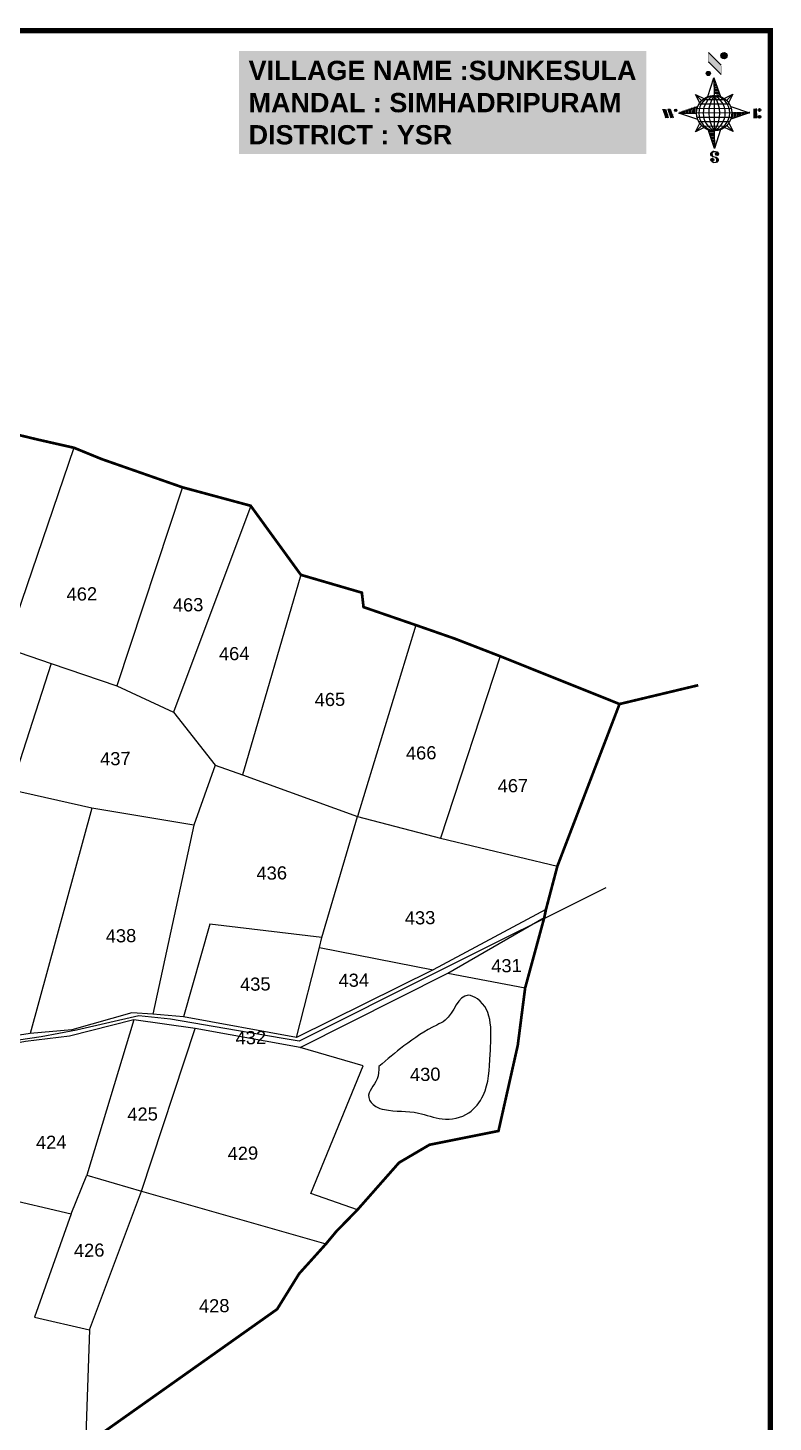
# Model space of a CAD drawing. Header units: inches. Extents: x 197015 to 222185, y 1618675 to 1626724.
# Drawn here: x 201183 to 202150, y 1621464 to 1623272 of the extents above; entities that cross this region are included whole.
import ezdxf
from ezdxf.enums import TextEntityAlignment as Align

# ---------------------------------------------------------------- set-up
doc = ezdxf.new("R2010")
doc.units = ezdxf.units.IN
doc.header["$LTSCALE"] = 15
doc.header["$MEASUREMENT"] = 0
for name, color, linetype in [('AQUADUCT', 1, 'Continuous'), ('bord', 1, 'Continuous'), ('PLOT', 7, 'Continuous'), ('PLOT NO', 7, 'Continuous'), ('ROAD', 1, 'Continuous'), ('STREAM', 4, 'Continuous'), ('text2', 7, 'Continuous'), ('VILLAGE BOUNDARY', 5, 'Continuous'), ('VILLAGE BOUNDRY', 5, 'Continuous')]:
    doc.layers.add(name, color=color, linetype=linetype)
doc.styles.get("Standard").update_dxf_attribs({"font": 'arial.ttf'})
pattern_1 = [(267.297113149, (-8720374.938, 50637915.138), (10.5367255337, -0.497431438), [])]
pattern_2 = [(357.297113149, (-8720374.938, 50637915.138), (0.497431438, 10.5367255337), [])]

# ---------------------------------------------------------------- blocks, each defined once
blk = doc.blocks.new('*X14')
at = {"color": 0, "linetype": 'Continuous'}
for p, q in [((6321.6, 240.5), (6322.3, 241.2)), ((6321.6, 240.3), (6322.3, 241)), ((6321.6, 240.1), (6322.3, 240.8)), ((6321.6, 239.9), (6322.4, 240.7)), ((6321.6, 239.8), (6322.4, 240.6)), ((6321.6, 239.6), (6322.5, 240.5)), ((6321.6, 239.4), (6322.5, 240.3)), ((6321.6, 239.2), (6322.6, 240.2)), ((6321.7, 239.1), (6322.6, 240.1)), ((6321.8, 240.8), (6322.4, 241.4)), ((6321.8, 239), (6322.7, 240)), ((6321.8, 239), (6322.8, 239.9)), ((6321.9, 238.9), (6322.9, 239.8)), ((6322, 238.8), (6323, 239.7)), ((6322.1, 241.3), (6322.4, 241.6)), ((6322.1, 238.7), (6323.1, 239.6)), ((6322.2, 238.6), (6323.1, 239.6)), ((6322.3, 238.5), (6323.2, 239.5)), ((6322.4, 238.5), (6323.3, 239.4)), ((6322.5, 238.4), (6323.4, 239.3)), ((6322.7, 238.4), (6323.6, 239.3)), ((6322.8, 238.3), (6323.7, 239.2)), ((6322.9, 238.3), (6323.8, 239.1)), ((6323.1, 238.2), (6323.9, 239.1)), ((6323.2, 238.2), (6324, 239)), ((6323.3, 238.2), (6324.2, 239)), ((6323.5, 238.1), (6324.3, 238.9)), ((6323.7, 238.1), (6324.4, 238.9)), ((6323.8, 238.1), (6324.6, 238.8)), ((6324.1, 238.2), (6324.7, 238.8)), ((6324.3, 238.3), (6324.9, 238.8)), ((6324.6, 238.3), (6325.1, 238.8)), ((6324.8, 238.4), (6325.2, 238.8)), ((6325.1, 238.5), (6325.4, 238.8)), ((6325.4, 238.6), (6325.6, 238.8))]:
    blk.add_line(p, q, dxfattribs=at)
blk = doc.blocks.new('*X13')
at = {"color": 0, "linetype": 'Continuous'}
for p, q in [((6324.4, 240.3), (6324.5, 240.4)), ((6324.6, 240.3), (6324.8, 240.5)), ((6324.7, 240.2), (6325, 240.5)), ((6324.8, 240.2), (6325.2, 240.6)), ((6325, 240.1), (6325.5, 240.6)), ((6325.1, 240.1), (6325.6, 240.6)), ((6325.2, 240), (6325.8, 240.6)), ((6325.3, 240), (6326, 240.6)), ((6325.4, 239.9), (6326.1, 240.6)), ((6325.5, 239.8), (6326.2, 240.5)), ((6325.6, 239.8), (6326.3, 240.5)), ((6325.7, 239.7), (6326.5, 240.4)), ((6325.9, 239.6), (6326.6, 240.3)), ((6326, 239.5), (6326.7, 240.3)), ((6326, 239.4), (6326.8, 240.2)), ((6326.1, 239.3), (6327, 240.2)), ((6326.2, 239.3), (6327.1, 240.1)), ((6326.3, 239.2), (6327.1, 240)), ((6326.4, 239.1), (6327.2, 239.9)), ((6326.5, 239), (6327.3, 239.8)), ((6326.5, 238.9), (6327.4, 239.7)), ((6326.6, 238.8), (6327.5, 239.6)), ((6326.7, 238.7), (6327.5, 239.5)), ((6326.8, 238.6), (6327.6, 239.4)), ((6326.8, 238.5), (6327.7, 239.3)), ((6326.9, 238.3), (6327.8, 239.2)), ((6326.9, 238.2), (6327.9, 239.1)), ((6327, 238.1), (6327.8, 239)), ((6327, 237.9), (6327.8, 238.8)), ((6327, 237.8), (6327.8, 238.6)), ((6327, 237.6), (6327.8, 238.4)), ((6327, 237.4), (6327.8, 238.2)), ((6327, 237.3), (6327.8, 238)), ((6327, 237.1), (6327.8, 237.9)), ((6326.8, 236.5), (6327.4, 237)), ((6326.9, 236.8), (6327.6, 237.4))]:
    blk.add_line(p, q, dxfattribs=at)
blk = doc.blocks.new('H')
at = {"layer": 'bord', "extrusion": (0.000427885, 0.004792, 0.999988)}
h = blk.add_hatch(dxfattribs=at)
h.set_pattern_fill('LINE', color=8, scale=84.387686, angle=-2.70289, style=0)
h.set_pattern_definition(pattern_2)
h.paths.add_polyline_path([(-492.5, 785.6, -0.090992), (-448, 775.2), (-486.5, 912)])
h = blk.add_hatch(dxfattribs=at)
h.set_pattern_fill('LINE', color=8, scale=84.387686, angle=-92.70289, style=0)
h.set_pattern_definition(pattern_1)
h.paths.add_polyline_path([(-624.9, 665.1, -0.090992), (-614.5, 709.6), (-751.3, 671.1)])
h = blk.add_hatch(dxfattribs=at)
h.set_pattern_fill('LINE', color=8, scale=84.387686, angle=-92.70289, style=0)
h.set_pattern_definition(pattern_1)
h.paths.add_polyline_path([(-245.6, 647.2), (-372, 653.2, -0.090992), (-382.4, 608.7)])
h = blk.add_hatch(dxfattribs=at)
h.set_pattern_fill('LINE', color=8, scale=84.387686, angle=-2.70289, style=0)
h.set_pattern_definition(pattern_2)
h.paths.add_polyline_path([(-504.4, 532.7, -0.090992), (-548.9, 543.1), (-510.4, 406.3)])
for p, q in [((-519.4, 1020.4, -1216.8), (-434.7, 927.3, -1216.4)), ((-516.2, 1087.1, -1217.1), (-431.5, 994, -1216.7)), ((-538.3, 773.7, -1215.6), (-487, 906.2, -1216.3)), ((-487, 906.2, -1216.3), (-493, 779.8, -1215.7)), ((-487, 906.2, -1216.3), (-448.5, 769.4, -1215.7)), ((-864.7, 700.9, -1215.1), (-846.9, 637.7, -1214.9)), ((-846.9, 700.1, -1215.1), (-829.1, 636.9, -1214.9)), ((-829.1, 699.2, -1215.2), (-811.3, 636, -1214.9)), ((-829.1, 699.2, -1215.2), (-811.3, 698.4, -1215.2)), ((-751.8, 665.3, -1215), (-615, 703.8, -1215.3)), ((-626.7, 793.8, -1215.7), (-566.8, 760.2, -1215.6)), ((-626.7, 793.8, -1215.7), (-584.1, 747, -1215.5)), ((-598.9, 731, -1215.4), (-626.7, 793.8, -1215.7)), ((-421.3, 753.3, -1215.6), (-358.5, 781.1, -1215.7)), ((-358.5, 781.1, -1215.7), (-405.3, 738.5, -1215.5)), ((-358.5, 781.1, -1215.7), (-392.1, 721.2, -1215.4)), ((-811.3, 698.4, -1215.2), (-793.5, 635.2, -1214.9)), ((-751.8, 665.3, -1215), (-625.4, 659.3, -1215)), ((-619.3, 614, -1214.8), (-751.8, 665.3, -1215)), ((-246.1, 641.4, -1215.1), (-382.9, 602.9, -1214.9)), ((-378.6, 692.6, -1215.3), (-246.1, 641.4, -1215.1)), ((-372.5, 647.4, -1215.1), (-246.1, 641.4, -1215.1)), ((-213.5, 669.3, -1215.3), (-216.7, 600.8, -1214.9)), ((-197.2, 599.9, -1214.9), (-193.9, 668.4, -1215.3)), ((-639.4, 525.6, -1214.4), (-605.8, 585.5, -1214.7)), ((-639.4, 525.6, -1214.4), (-592.6, 568.1, -1214.6)), ((-576.6, 553.3, -1214.6), (-639.4, 525.6, -1214.4)), ((-510.9, 400.5, -1213.9), (-549.4, 537.2, -1214.5)), ((-459.6, 533, -1214.5), (-510.9, 400.5, -1213.9)), ((-504.9, 526.9, -1214.5), (-510.9, 400.5, -1213.9)), ((-371.2, 512.9, -1214.5), (-431.1, 546.5, -1214.6)), ((-371.2, 512.9, -1214.5), (-413.8, 559.7, -1214.7)), ((-399, 575.7, -1214.7), (-371.2, 512.9, -1214.5))]:
    blk.add_line(p, q, dxfattribs=at)
at = {"layer": 'bord', "color": 8, "linetype": 'ByBlock', "extrusion": (0.000427885, 0.004792, 0.999988)}
for p, q in [((-386.5, 711.4, -1215.4), (-605.5, 721.7, -1215.4)), ((-410.8, 744.2, -1215.5), (-578.1, 752.1, -1215.5)), ((-493, 779.8, -1215.7), (-504.9, 526.9, -1214.5)), ((-372.5, 647.4, -1215.1), (-625.4, 659.3, -1215)), ((-378, 615.9, -1214.9), (-622.9, 627.5, -1214.9)), ((-375, 679.2, -1215.3), (-619.9, 690.7, -1215.2)), ((-392.4, 584.9, -1214.8), (-611.4, 595.3, -1214.7)), ((-419.8, 554.6, -1214.6), (-587.1, 562.5, -1214.6))]:
    blk.add_line(p, q, dxfattribs=at)
at = {"layer": 'bord', "extrusion": (0.000427885, 0.004792, 0.999988), "elevation": -1212.1}
for points, const_width in [([(-522, 959.6), (-515.7, 1092.9)], 1.61), ([(-434.2, 933.1), (-427.9, 1066.5)], 1.61), ([(-870.1, 707), (-846.4, 705.9)], 0.642), ([(-828.6, 642.7), (-855.2, 643.9)], 0.642), ([(-828.6, 642.7), (-821, 678)], 0.642), ([(-810.8, 641.8), (-784.1, 640.6)], 0.642), ([(-793, 641), (-781.6, 693.9)], 0.642), ([(-177.1, 604.8), (-226, 607.1)], 0.706), ([(-222.7, 675.6), (-173.8, 673.3)], 0.706), ([(-194.8, 644.8), (-185, 644.4)], 0.706)]:
    blk.add_lwpolyline(points, dxfattribs=dict(at, const_width=const_width))
for points, const_width in [([(-413.7, 1073.1, 1), (-397.6, 1057.7, 1)], 22.3), ([(-530.3, 949.5, 1), (-519.6, 939.3, 1)], 14.8), ([(-775.9, 696.6, 1), (-769.5, 690.4, 1)], 8.9), ([(-180.1, 618, 1), (-173.1, 611.2, 1)], 9.79), ([(-177.8, 666.9, 1), (-170.8, 660.1, 1)], 9.79), ([(-525.2, 321.6, 1), (-533.4, 328.9, 1)], 11.1), ([(-489.8, 361.7, 1), (-498.1, 369.1, 1)], 11.1)]:
    blk.add_lwpolyline(points, format="xyb", close=True, dxfattribs=dict(at, const_width=const_width))
for points in [[(-537, 317.4), (-530.7, 310.5), (-519.8, 306.8), (-504.9, 306.9), (-493.9, 310), (-486.3, 317.7), (-486.5, 325.8), (-490.6, 333.3), (-493.5, 336.2), (-502.8, 340.9), (-522.5, 347.3), (-530.4, 351.6), (-533.7, 354.6), (-537.4, 362.6), (-537, 373.4), (-530, 380.7), (-520, 384.1), (-503.5, 384.2), (-492.5, 379.9), (-487.1, 373.3)], [(-522.5, 347.6), (-526.2, 353.8), (-527.8, 360.6), (-527.9, 370.6), (-525.9, 375.5), (-521.3, 381.2), (-514.5, 384.4)], [(-504.9, 306.9), (-499, 312.4), (-497, 319.4), (-497.5, 326.5), (-501.2, 335.4), (-509.2, 343.2)]]:
    blk.add_lwpolyline(points, dxfattribs=at)
at = {"layer": 'bord', "extrusion": (0.000427885, 0.004792, 0.999988)}
for centre, radius in [((-405.6, 1065.4, -1212.1), 22.3), ((-525, 944.4, -1212.1), 14.8), ((-498.4, 659.1, -1212.1), 126.6), ((-772.7, 693.5, -1212.1), 8.9), ((-176.6, 614.6, -1212.1), 9.79), ((-174.3, 663.5, -1212.1), 9.79), ((-529.3, 325.2, -1212.1), 11.1), ((-494, 365.4, -1212.1), 11.1)]:
    blk.add_circle(centre, radius, dxfattribs=at)
at = {"layer": 'bord', "color": 8, "linetype": 'ByBlock', "extrusion": (0.000427885, 0.004792, 0.999988)}
for centre, radius, start, end in [((-481.5, 658.3, -1212.1), 127.7, 94.92536, 259.66906), ((-436.8, 656.2, -1212.1), 140.8, 113.28644, 241.30798), ((-315.9, 650.5, -1212.1), 222.3, 142.58916, 212.00526), ((-560.1, 662.1, -1212.1), 140.8, 293.28644, 61.30798), ((-681, 667.8, -1212.1), 222.3, 322.58916, 32.00526), ((-515.4, 659.9, -1212.1), 127.7, 274.92536, 79.66906)]:
    blk.add_arc(centre, radius, start, end, dxfattribs=at)
at = {"layer": 'bord', "extrusion": (0.000427885, 0.004792, 0.999988)}
for points in [[(-515.7, 1092.9, -1212.1), (-431, 999.8, -1212.1), (-518.9, 1026.2, -1212.1), (-434.2, 933.1, -1212.1)], [(-864.1, 706.7, -1212.1), (-846.4, 705.9, -1212.1), (-846.3, 643.5, -1212.1), (-828.6, 642.7, -1212.1)], [(-828.6, 705, -1212.1), (-810.8, 704.2, -1212.1), (-810.8, 641.8, -1212.1), (-793, 641, -1212.1)], [(-193.4, 674.2, -1212.1), (-196.6, 605.7, -1212.1), (-213, 675.1, -1212.1), (-216.2, 606.7, -1212.1)]]:
    blk.add_solid(points, dxfattribs=at)
at = {"layer": 'bord', "extrusion": (0.000427885, 0.004792, 0.999988), "xscale": 7.977342409717546, "yscale": 7.977342409717546, "zscale": 7.977342409717546, "rotation": 138.0840426661453}
for name, p in [('*X13', (38300.5, -31929.4, -1212.1)), ('*X14', (38314.4, -31950.9, -1212.1))]:
    blk.add_blockref(name, p, dxfattribs=at)

msp = doc.modelspace()

# ---------------------------------------------------------------- linework, layer by layer
at = {"layer": 'PLOT'}
for points in [[(201243.2, 1622727.5), (201154.8, 1622468.3), (201158.3, 1622466.7), (201144.1, 1622431.6), (201078.7, 1622254.9), (201073.7, 1622240.7), (201063.8, 1622238.8), (201021.9, 1622262.2), (201021.5, 1622269.8), (200878.9, 1622309.6), (200852, 1622235.5), (200935.2, 1622212), (200843.1, 1621893.1)], [(201383.9, 1622676.2), (201299, 1622418.6)], [(201472.4, 1622652.3), (201372.4, 1622384.7)], [(201537.5, 1622562.7), (201466.3, 1622317.9), (201461.7, 1622303.3)], [(201686.8, 1622497.5), (201611.1, 1622249.5)], [(201158.3, 1622466.7), (201213.6, 1622447.8), (201299, 1622418.6), (201372.4, 1622384.7), (201426.5, 1622316), (201461.7, 1622303.3), (201611.1, 1622249.5), (201718.4, 1622221.4), (201870.2, 1622185)], [(201213.6, 1622447.8), (201161.1, 1622283.9)], [(201796.2, 1622457.1), (201718.4, 1622221.4)], [(201426.5, 1622316), (201398.8, 1622238.3), (201345.5, 1621993.1)], [(201398.8, 1622238.3), (201266.6, 1622260), (201161.1, 1622283.9), (201145.1, 1622276.1), (201035.8, 1621944.7)], [(201266.6, 1622260), (201186.4, 1621968.1)], [(201531.8, 1621962.7), (201561.7, 1622079.3), (201564.5, 1622092.4), (201611.1, 1622249.5)], [(201855.4, 1622128.9), (201709.3, 1622050.7), (201531.8, 1621962.7), (201385.2, 1621989.5), (201345.5, 1621993.1), (201318.1, 1621994.7), (201240.5, 1621972.8), (201186.4, 1621968.1), (201035.8, 1621944.7), (200992.2, 1621925.3), (200954.5, 1621913.9), (200870.7, 1621896.8), (200843.1, 1621893.1), (200740.9, 1621880.4), (200627.2, 1621853.7), (200524.1, 1621815.9), (200522.1, 1621804.4), (200510.6, 1621741.4), (200478.9, 1621653), (200457.5, 1621602.1), (200376.1, 1621464.4), (200357.8, 1621443.6)], [(201564.5, 1622092.4), (201419.3, 1622109.8), (201385.2, 1621989.5)], [(201610.8, 1621739.3), (201550.5, 1621760.7), (201618.1, 1621926), (201536.8, 1621949.7), (201728.3, 1622046.3), (201853.2, 1622118.3)], [(201561.7, 1622079.3), (201709.3, 1622050.7)], [(201728.3, 1622046.3), (201828.4, 1622027.1)], [(201536.8, 1621949.7), (201400.4, 1621974.7), (201320.7, 1621985.6), (201237.3, 1621964.5), (201180.4, 1621957.7), (201039, 1621931.6), (200960.9, 1621909.1), (200889.3, 1621891.4), (200759.2, 1621874.8), (200531.4, 1621809.7), (200511.7, 1621719.4), (200469.9, 1621594.1), (200621.9, 1621566.2), (200761, 1621536.1), (200884.7, 1621502.7), (201010.6, 1621472.4), (201176.6, 1621375.6)], [(201239.7, 1621734.1), (201192.1, 1621600), (201263.4, 1621583.9), (201330.8, 1621763.6), (201400.4, 1621974.7)], [(201320.7, 1621985.6), (201259.9, 1621784.2)], [(201080.4, 1621644.2), (201111.3, 1621638.9), (201147.5, 1621755.8), (201239.7, 1621734.1), (201259.9, 1621784.2), (201330.8, 1621763.6), (201570, 1621695.1)], [(201263.4, 1621583.9), (201258.1, 1621434.5)]]:
    msp.add_lwpolyline(points, dxfattribs=at)
at = {"layer": 'ROAD'}
msp.add_lwpolyline([(201933, 1622156.8), (201715.4, 1622048.2), (201535.1, 1621958), (201512.1, 1621961.8), (201368.3, 1621986.7), (201327.3, 1621990.9), (201246.5, 1621972.4), (201200.7, 1621963.7), (201079.7, 1621945.8), (200939.4, 1621907), (200884.1, 1621894.4), (200762.7, 1621878.2), (200706, 1621864.6), (200547.8, 1621821.1), (200527.6, 1621809.1), (200521.7, 1621800.4), (200360.1, 1621767.5), (200192.6, 1621783.5), (200156.7, 1621782.7), (200067.1, 1621742.5), (200000.2, 1621722.3), (199937.3, 1621725.4), (199822.7, 1621752.5)], dxfattribs=at)
at = {"layer": 'STREAM'}
msp.add_spline([(201638.8, 1621925.3), (201671, 1621951.8), (201713.9, 1621979), (201724.5, 1621985.1), (201754.6, 1622017.5), (201766.4, 1622012.8), (201783, 1621941), (201773.9, 1621887.6), (201755.3, 1621865.3), (201720.8, 1621857.2), (201689.9, 1621864.9), (201645.9, 1621869.3), (201634.6, 1621873.5), (201625.5, 1621885), (201636.3, 1621909.1), (201638.8, 1621925.3)], degree=3, dxfattribs=at)
at = {"layer": 'VILLAGE BOUNDARY', "const_width": 3.5}
msp.add_lwpolyline([(201122.5, 1622755.9), (201195.9, 1622738.2), (201243.2, 1622727.5), (201278.9, 1622712.9), (201383.9, 1622676.2), (201472.4, 1622652.3), (201537.5, 1622562.7), (201616.6, 1622539.6), (201618.8, 1622520.9), (201686.8, 1622497.5), (201737.6, 1622479.8), (201796.2, 1622457.1), (201950.8, 1622395.2), (202052.9, 1622419.6), (201950.8, 1622395.2), (201870.2, 1622185), (201855.4, 1622128.9), (201853.2, 1622118.3), (201828.4, 1622027.1), (201818.8, 1621952.6), (201793.8, 1621841.6), (201704.3, 1621823.7), (201664.8, 1621800.5), (201610.8, 1621739.3), (201583.5, 1621711.4), (201570, 1621695.1), (201535.2, 1621656.5), (201506.7, 1621610.5), (201258.1, 1621434.5)], dxfattribs=at)
at = {"layer": 'VILLAGE BOUNDRY', "const_width": 7}
msp.add_lwpolyline([(197018.8, 1623268.4), (202146.5, 1623268.4), (202146.5, 1619496.9), (197018.8, 1619496.9)], close=True, dxfattribs=at)

# ---------------------------------------------------------------- block references
at = {"layer": 'AQUADUCT', "color": 1, "xscale": 0.1811299280544328, "yscale": 0.1811299280544328, "zscale": 0.1811299280544328, "rotation": 3.078330600073182}
msp.add_blockref('H', (202170.2, 1623048.2, 220.1), dxfattribs=at)

# ---------------------------------------------------------------- texts
at = {"layer": 'PLOT NO'}
for s, p in [('462', (201253.4, 1622537.9)), ('463', (201391.2, 1622523.8)), ('464', (201451, 1622460.6)), ('465', (201575.2, 1622401.1)), ('466', (201693.5, 1622331.8)), ('437', (201296.9, 1622324.4)), ('467', (201812.5, 1622289.3)), ('436', (201499.7, 1622176)), ('433', (201692.1, 1622118)), ('438', (201304.2, 1622094.7)), ('431', (201804.2, 1622055.9)), ('435', (201478.4, 1622032)), ('434', (201606.1, 1622037.1)), ('432', (201472.6, 1621962.6)), ('430', (201698.8, 1621915)), ('425', (201332.2, 1621863.5)), ('424', (201213.7, 1621827)), ('429', (201462.3, 1621812.7)), ('426', (201262.9, 1621686.9)), ('428', (201425.1, 1621614.9))]:
    msp.add_text(s, height=17, rotation=1.2017, dxfattribs=at).set_placement(p, align=Align.MIDDLE_CENTER)
at = {"layer": 'text2', "insert": (201469.7, 1623229.3), "char_height": 25.029, "width": 503.24, "attachment_point": 1, "bg_fill": 1, "box_fill_scale": 1.5, "bg_fill_color": 9, "bg_fill_transparency": 0}
msp.add_mtext('{\\fArial|b1|i0|c0|p34;\\C1;VILLAGE NAME :\\C5;SUNKESULA\\P\\C1;MANDAL : \\C5;SIMHADRIPURAM\\P\\C1;DISTRICT : \\C5;YSR}', dxfattribs=at)

doc.saveas('drawing.dxf')
